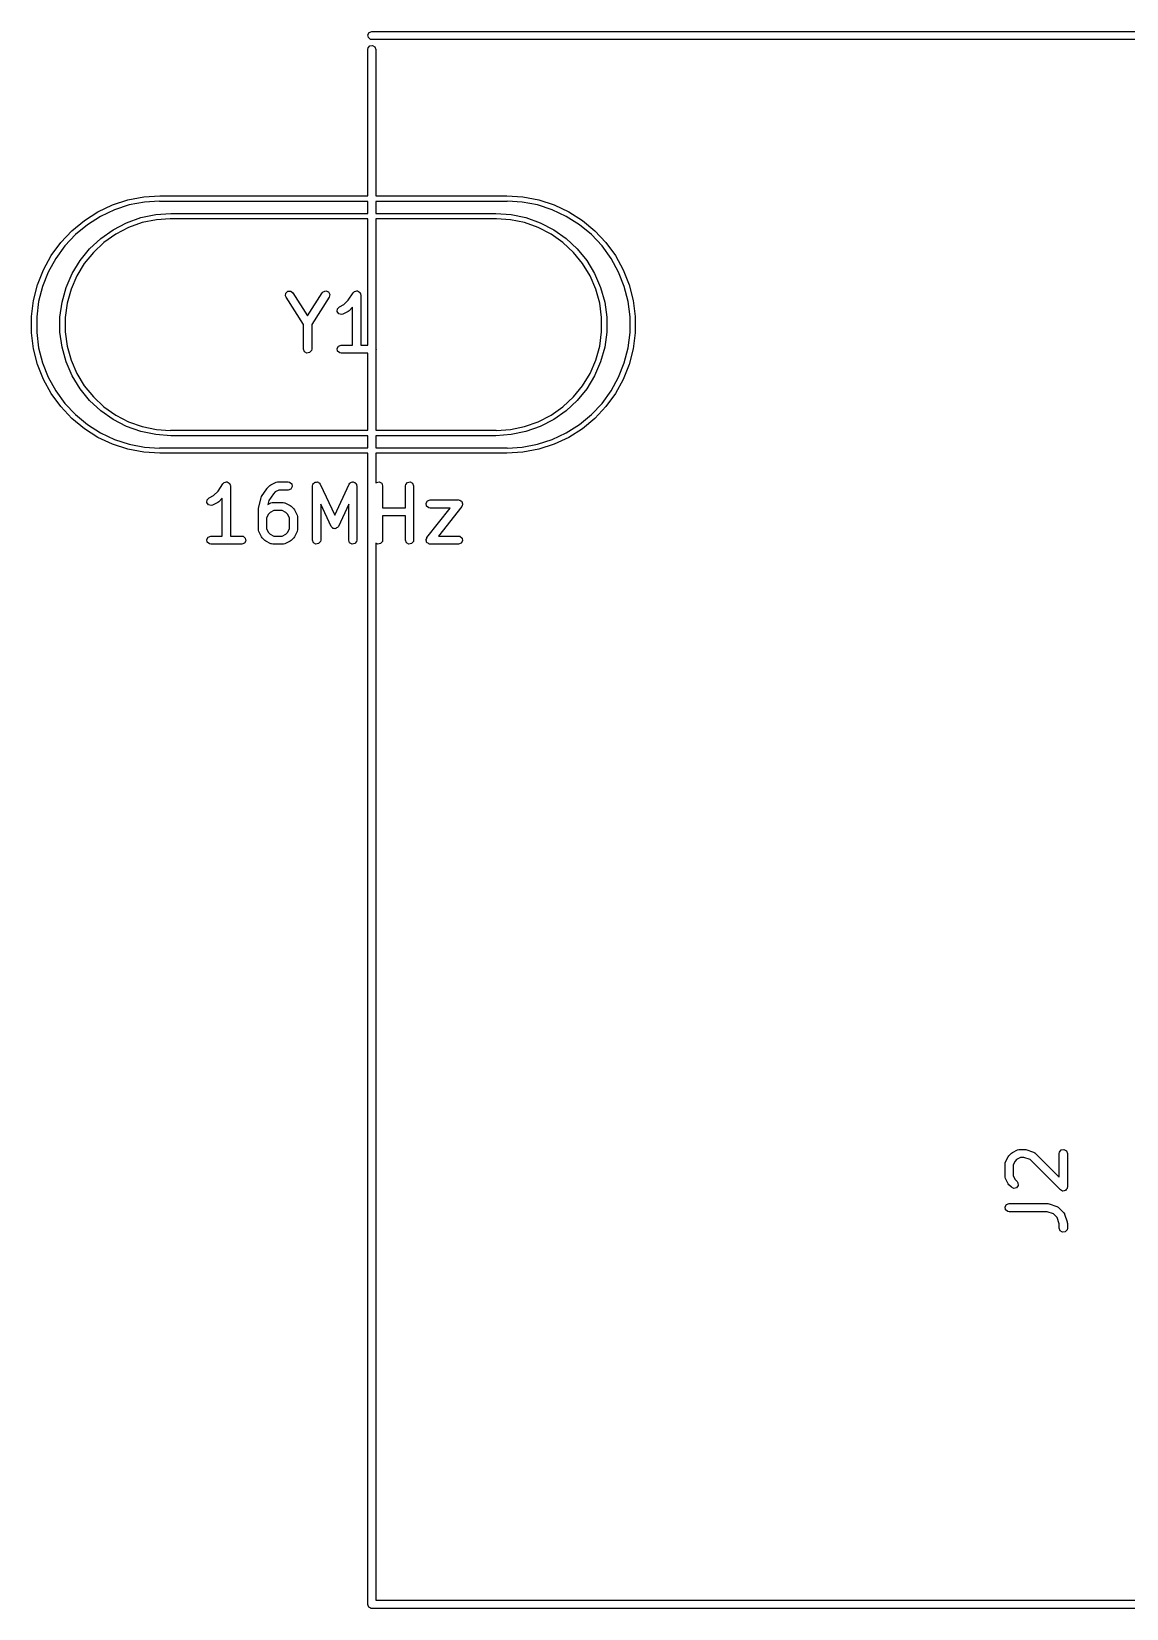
# Model space of a CAD drawing. Extents: x 0.05 to 3.5, y -0.95 to 1.79.
# Drawn here: x 1.857 to 2.652, y 0.427 to 1.573 of the extents above; entities that cross this region are included whole.
import ezdxf

# ---------------------------------------------------------------- set-up
doc = ezdxf.new("R2010")
doc.units = 0
doc.header["$MEASUREMENT"] = 0
doc.layers.add('BLACK', color=7, linetype='CONTINUOUS')

msp = doc.modelspace()

# ---------------------------------------------------------------- linework, layer by layer
at = {"layer": 'BLACK', "linetype": 'CONTINUOUS'}
for p, q in [((2.10109, 1.57051), (2.1021, 1.57226)), ((2.10144, 1.56852), (2.10109, 1.57051)), ((2.1021, 1.57226), (2.104, 1.57295)), ((2.104, 1.57295), (3.269, 1.57295)), ((2.10105, 1.56), (2.10123, 1.56101)), ((2.10105, 1.4535), (2.10105, 1.56)), ((2.10123, 1.56101), (2.10252, 1.56256)), ((2.10299, 1.56723), (2.10144, 1.56852)), ((2.10252, 1.56256), (2.10451, 1.56291)), ((2.104, 1.56705), (2.10299, 1.56723)), ((3.26833, 1.56705), (2.104, 1.56705)), ((2.10451, 1.56291), (2.10626, 1.5619)), ((2.10626, 1.5619), (2.10695, 1.56)), ((2.10695, 1.56), (2.10695, 1.4535)), ((1.90503, 1.44194), (1.91566, 1.44694)), ((1.91566, 1.44694), (1.92683, 1.45057)), ((1.92776, 1.44692), (1.91704, 1.44344)), ((1.92683, 1.45057), (1.93836, 1.45277)), ((1.93883, 1.44904), (1.92776, 1.44692)), ((1.93836, 1.45277), (1.95008, 1.4535)), ((1.94971, 1.44972), (1.93883, 1.44904)), ((1.95008, 1.44957), (1.94971, 1.44972)), ((1.95008, 1.4535), (2.10105, 1.4535)), ((2.10105, 1.44957), (1.95008, 1.44957)), ((2.10105, 1.44071), (2.10105, 1.44957)), ((2.10695, 1.4535), (2.20205, 1.4535)), ((2.20205, 1.44957), (2.10695, 1.44957)), ((2.10695, 1.44957), (2.10695, 1.44071)), ((2.20205, 1.4535), (2.21377, 1.45277)), ((2.20242, 1.44972), (2.20205, 1.44957)), ((2.2133, 1.44904), (2.20242, 1.44972)), ((2.22437, 1.44692), (2.2133, 1.44904)), ((2.21377, 1.45277), (2.2253, 1.45057)), ((2.23508, 1.44344), (2.22437, 1.44692)), ((2.2253, 1.45057), (2.23647, 1.44694)), ((2.23647, 1.44694), (2.24709, 1.44194)), ((1.88607, 1.42816), (1.89512, 1.43565)), ((1.89733, 1.4326), (1.88864, 1.42542)), ((1.89512, 1.43565), (1.90503, 1.44194)), ((1.90684, 1.43864), (1.89733, 1.4326)), ((1.91704, 1.44344), (1.90684, 1.43864)), ((1.91602, 1.42896), (1.9258, 1.43403)), ((1.9258, 1.43403), (1.93618, 1.43772)), ((1.93719, 1.4341), (1.9273, 1.43058)), ((1.93618, 1.43772), (1.94696, 1.43996)), ((1.94747, 1.43623), (1.93719, 1.4341)), ((1.94696, 1.43996), (1.95795, 1.44071)), ((1.95758, 1.43693), (1.94747, 1.43623)), ((1.95795, 1.43677), (1.95758, 1.43693)), ((1.95795, 1.44071), (2.10105, 1.44071)), ((2.10105, 1.43677), (1.95795, 1.43677)), ((2.10105, 1.34514), (2.10105, 1.43677)), ((2.10695, 1.44071), (2.19417, 1.44071)), ((2.19417, 1.43677), (2.10695, 1.43677)), ((2.10695, 1.43677), (2.10695, 1.34247)), ((2.19417, 1.44071), (2.20516, 1.43996)), ((2.19454, 1.43693), (2.19417, 1.43677)), ((2.20465, 1.43623), (2.19454, 1.43693)), ((2.21493, 1.4341), (2.20465, 1.43623)), ((2.20516, 1.43996), (2.21595, 1.43772)), ((2.22483, 1.43058), (2.21493, 1.4341)), ((2.21595, 1.43772), (2.22633, 1.43403)), ((2.22633, 1.43403), (2.23611, 1.42896)), ((2.24528, 1.43864), (2.23508, 1.44344)), ((2.2548, 1.4326), (2.24528, 1.43864)), ((2.24709, 1.44194), (2.25701, 1.43565)), ((2.26348, 1.42542), (2.2548, 1.4326)), ((2.25701, 1.43565), (2.26606, 1.42816)), ((1.87803, 1.4196), (1.88607, 1.42816)), ((1.88864, 1.42542), (1.88093, 1.41721)), ((1.89897, 1.41509), (1.90702, 1.42261)), ((1.90702, 1.42261), (1.91602, 1.42896)), ((1.91797, 1.42575), (1.90939, 1.41969)), ((1.9273, 1.43058), (1.91797, 1.42575)), ((2.23416, 1.42575), (2.22483, 1.43058)), ((2.24274, 1.41969), (2.23416, 1.42575)), ((2.23611, 1.42896), (2.24511, 1.42261)), ((2.24511, 1.42261), (2.25316, 1.41509)), ((2.2712, 1.41721), (2.26348, 1.42542)), ((2.26606, 1.42816), (2.27409, 1.4196)), ((1.86547, 1.39981), (1.87113, 1.4101)), ((1.87113, 1.4101), (1.87803, 1.4196)), ((1.88093, 1.41721), (1.87431, 1.40809)), ((1.89202, 1.40654), (1.89897, 1.41509)), ((1.90171, 1.41252), (1.89509, 1.40438)), ((1.90939, 1.41969), (1.90171, 1.41252)), ((2.25041, 1.41252), (2.24274, 1.41969)), ((2.25704, 1.40438), (2.25041, 1.41252)), ((2.25316, 1.41509), (2.26011, 1.40654)), ((2.27782, 1.40809), (2.2712, 1.41721)), ((2.27409, 1.4196), (2.281, 1.4101)), ((2.281, 1.4101), (2.28665, 1.39981)), ((1.86115, 1.38889), (1.86547, 1.39981)), ((1.86888, 1.39821), (1.86473, 1.38773)), ((1.87431, 1.40809), (1.86888, 1.39821)), ((1.88629, 1.39713), (1.89202, 1.40654)), ((1.89509, 1.40438), (1.88963, 1.3954)), ((2.2625, 1.3954), (2.25704, 1.40438)), ((2.26011, 1.40654), (2.26583, 1.39713)), ((2.28325, 1.39821), (2.27782, 1.40809)), ((2.2874, 1.38773), (2.28325, 1.39821)), ((2.28665, 1.39981), (2.29097, 1.38889)), ((1.85823, 1.37752), (1.86115, 1.38889)), ((1.86473, 1.38773), (1.86192, 1.37682)), ((1.87893, 1.37642), (1.8819, 1.38703)), ((1.8819, 1.38703), (1.88629, 1.39713)), ((1.88963, 1.3954), (1.88544, 1.38577)), ((2.26668, 1.38577), (2.2625, 1.3954)), ((2.26583, 1.39713), (2.27022, 1.38703)), ((2.27022, 1.38703), (2.27319, 1.37642)), ((2.2902, 1.37682), (2.2874, 1.38773)), ((2.29097, 1.38889), (2.29389, 1.37752)), ((1.85676, 1.36587), (1.85823, 1.37752)), ((1.86192, 1.37682), (1.86051, 1.36564)), ((1.87743, 1.36551), (1.87893, 1.37642)), ((1.88261, 1.37566), (1.88118, 1.36525)), ((1.88544, 1.38577), (1.88261, 1.37566)), ((2.04131, 1.38092), (2.04157, 1.38292)), ((2.0417, 1.37997), (2.04131, 1.38092)), ((2.04157, 1.38292), (2.04306, 1.38429)), ((2.05436, 1.36008), (2.0417, 1.37997)), ((2.04306, 1.38429), (2.04508, 1.38438)), ((2.04508, 1.38438), (2.04668, 1.38315)), ((2.04668, 1.38315), (2.05732, 1.36644)), ((2.05732, 1.36644), (2.06795, 1.38315)), ((2.07293, 1.37997), (2.06027, 1.36008)), ((2.06795, 1.38315), (2.06864, 1.3839)), ((2.06864, 1.3839), (2.07057, 1.38451)), ((2.07057, 1.38451), (2.07243, 1.38374)), ((2.07243, 1.38374), (2.07337, 1.38195)), ((2.07337, 1.38195), (2.07293, 1.37997)), ((2.08369, 1.37461), (2.08689, 1.37782)), ((2.08689, 1.37782), (2.09048, 1.3832)), ((2.09048, 1.3832), (2.09119, 1.38394)), ((2.09119, 1.38394), (2.09135, 1.38399)), ((2.09135, 1.38399), (2.09146, 1.38412)), ((2.09146, 1.38412), (2.0923, 1.38427)), ((2.0923, 1.38427), (2.09313, 1.38451)), ((2.09313, 1.38451), (2.09328, 1.38444)), ((2.09328, 1.38444), (2.09345, 1.38447)), ((2.09345, 1.38447), (2.09419, 1.38404)), ((2.09419, 1.38404), (2.09498, 1.38369)), ((2.09498, 1.38369), (2.09505, 1.38354)), ((2.09505, 1.38354), (2.0952, 1.38346)), ((2.0952, 1.38346), (2.09549, 1.38265)), ((2.09549, 1.38265), (2.09587, 1.38188)), ((2.09587, 1.38188), (2.09583, 1.38172)), ((2.09583, 1.38172), (2.09589, 1.38156)), ((2.09589, 1.38156), (2.09589, 1.34514)), ((2.26951, 1.37566), (2.26668, 1.38577)), ((2.27094, 1.36525), (2.26951, 1.37566)), ((2.27319, 1.37642), (2.27469, 1.36551)), ((2.29161, 1.36564), (2.2902, 1.37682)), ((2.29389, 1.37752), (2.29537, 1.36587)), ((1.85676, 1.35413), (1.85676, 1.36587)), ((1.86051, 1.36564), (1.86051, 1.35436)), ((1.87743, 1.35449), (1.87743, 1.36551)), ((1.88118, 1.36525), (1.88118, 1.35475)), ((2.07886, 1.36947), (2.07898, 1.37149)), ((2.08006, 1.36785), (2.07886, 1.36947)), ((2.07898, 1.37149), (2.08037, 1.37295)), ((2.08202, 1.36738), (2.08006, 1.36785)), ((2.08037, 1.37295), (2.08369, 1.37461)), ((2.08301, 1.36767), (2.08202, 1.36738)), ((2.08676, 1.36954), (2.08301, 1.36767)), ((2.0868, 1.36959), (2.08676, 1.36954)), ((2.08752, 1.3701), (2.0868, 1.36959)), ((2.08998, 1.37256), (2.08752, 1.3701)), ((2.08998, 1.34514), (2.08998, 1.37256)), ((2.27094, 1.35475), (2.27094, 1.36525)), ((2.27469, 1.36551), (2.27469, 1.35449)), ((2.29161, 1.35436), (2.29161, 1.36564)), ((2.29537, 1.36587), (2.29537, 1.35413)), ((1.85823, 1.34248), (1.85676, 1.35413)), ((1.86051, 1.35436), (1.86192, 1.34318)), ((1.87893, 1.34358), (1.87743, 1.35449)), ((1.88118, 1.35475), (1.88261, 1.34434)), ((2.05436, 1.34219), (2.05436, 1.36008)), ((2.06027, 1.36008), (2.06027, 1.34219)), ((2.26951, 1.34434), (2.27094, 1.35475)), ((2.27469, 1.35449), (2.27319, 1.34358)), ((2.2902, 1.34318), (2.29161, 1.35436)), ((2.29537, 1.35413), (2.29389, 1.34248)), ((1.86115, 1.33111), (1.85823, 1.34248)), ((1.86192, 1.34318), (1.86473, 1.33227)), ((1.8819, 1.33297), (1.87893, 1.34358)), ((1.88261, 1.34434), (1.88544, 1.33423)), ((2.05505, 1.34029), (2.05436, 1.34219)), ((2.06009, 1.34118), (2.05879, 1.33963)), ((2.06027, 1.34219), (2.06009, 1.34118)), ((2.07878, 1.3427), (2.07979, 1.34445)), ((2.07913, 1.34071), (2.07878, 1.3427)), ((2.08068, 1.33942), (2.07913, 1.34071)), ((2.07979, 1.34445), (2.08169, 1.34514)), ((2.08169, 1.34514), (2.08998, 1.34514)), ((2.09589, 1.34514), (2.10105, 1.34514)), ((2.10695, 1.34247), (2.10709, 1.34168)), ((2.10709, 1.34168), (2.10695, 1.34144)), ((2.10695, 1.34144), (2.10695, 1.28323)), ((2.26668, 1.33423), (2.26951, 1.34434)), ((2.27319, 1.34358), (2.27022, 1.33297)), ((2.2874, 1.33227), (2.2902, 1.34318)), ((2.29389, 1.34248), (2.29097, 1.33111)), ((1.86547, 1.32019), (1.86115, 1.33111)), ((1.86473, 1.33227), (1.86888, 1.32179)), ((1.88629, 1.32287), (1.8819, 1.33297)), ((1.88544, 1.33423), (1.88963, 1.3246)), ((2.0568, 1.33928), (2.05505, 1.34029)), ((2.05879, 1.33963), (2.0568, 1.33928)), ((2.08169, 1.33924), (2.08068, 1.33942)), ((2.10105, 1.33924), (2.08169, 1.33924)), ((2.10105, 1.28323), (2.10105, 1.33924)), ((2.2625, 1.3246), (2.26668, 1.33423)), ((2.27022, 1.33297), (2.26583, 1.32287)), ((2.28325, 1.32179), (2.2874, 1.33227)), ((2.29097, 1.33111), (2.28665, 1.32019)), ((1.87113, 1.3099), (1.86547, 1.32019)), ((1.86888, 1.32179), (1.87431, 1.31191)), ((1.89202, 1.31346), (1.88629, 1.32287)), ((1.88963, 1.3246), (1.89509, 1.31562)), ((2.25704, 1.31562), (2.2625, 1.3246)), ((2.26583, 1.32287), (2.26011, 1.31346)), ((2.27782, 1.31191), (2.28325, 1.32179)), ((2.28665, 1.32019), (2.281, 1.3099)), ((1.87803, 1.3004), (1.87113, 1.3099)), ((1.87431, 1.31191), (1.88093, 1.30279)), ((1.89897, 1.30491), (1.89202, 1.31346)), ((1.89509, 1.31562), (1.90171, 1.30748)), ((1.90171, 1.30748), (1.90939, 1.30031)), ((2.24274, 1.30031), (2.25041, 1.30748)), ((2.25041, 1.30748), (2.25704, 1.31562)), ((2.26011, 1.31346), (2.25316, 1.30491)), ((2.2712, 1.30279), (2.27782, 1.31191)), ((2.281, 1.3099), (2.27409, 1.3004)), ((1.88607, 1.29184), (1.87803, 1.3004)), ((1.88093, 1.30279), (1.88864, 1.29458)), ((1.90702, 1.29739), (1.89897, 1.30491)), ((1.91602, 1.29104), (1.90702, 1.29739)), ((1.90939, 1.30031), (1.91797, 1.29425)), ((2.23416, 1.29425), (2.24274, 1.30031)), ((2.24511, 1.29739), (2.23611, 1.29104)), ((2.25316, 1.30491), (2.24511, 1.29739)), ((2.26348, 1.29458), (2.2712, 1.30279)), ((2.27409, 1.3004), (2.26606, 1.29184)), ((1.89512, 1.28435), (1.88607, 1.29184)), ((1.88864, 1.29458), (1.89733, 1.2874)), ((1.90503, 1.27806), (1.89512, 1.28435)), ((1.89733, 1.2874), (1.90684, 1.28136)), ((1.9258, 1.28597), (1.91602, 1.29104)), ((1.91797, 1.29425), (1.9273, 1.28942)), ((1.93618, 1.28228), (1.9258, 1.28597)), ((1.9273, 1.28942), (1.93719, 1.2859)), ((1.93719, 1.2859), (1.94747, 1.28377)), ((1.94747, 1.28377), (1.95758, 1.28307)), ((2.19454, 1.28307), (2.20465, 1.28377)), ((2.20465, 1.28377), (2.21493, 1.2859)), ((2.21493, 1.2859), (2.22483, 1.28942)), ((2.22633, 1.28597), (2.21595, 1.28228)), ((2.22483, 1.28942), (2.23416, 1.29425)), ((2.23611, 1.29104), (2.22633, 1.28597)), ((2.24528, 1.28136), (2.2548, 1.2874)), ((2.25701, 1.28435), (2.24709, 1.27806)), ((2.2548, 1.2874), (2.26348, 1.29458)), ((2.26606, 1.29184), (2.25701, 1.28435)), ((1.91566, 1.27306), (1.90503, 1.27806)), ((1.90684, 1.28136), (1.91704, 1.27656)), ((1.92683, 1.26943), (1.91566, 1.27306)), ((1.91704, 1.27656), (1.92776, 1.27308)), ((1.92776, 1.27308), (1.93883, 1.27096)), ((1.94696, 1.28004), (1.93618, 1.28228)), ((1.95795, 1.27929), (1.94696, 1.28004)), ((1.95758, 1.28307), (1.95795, 1.28323)), ((1.95795, 1.28323), (2.10105, 1.28323)), ((2.10105, 1.27929), (1.95795, 1.27929)), ((2.10105, 1.27043), (2.10105, 1.27929)), ((2.10695, 1.28323), (2.19417, 1.28323)), ((2.19417, 1.27929), (2.10695, 1.27929)), ((2.10695, 1.27929), (2.10695, 1.27043)), ((2.19417, 1.28323), (2.19454, 1.28307)), ((2.20516, 1.28004), (2.19417, 1.27929)), ((2.21595, 1.28228), (2.20516, 1.28004)), ((2.2133, 1.27096), (2.22437, 1.27308)), ((2.22437, 1.27308), (2.23508, 1.27656)), ((2.23647, 1.27306), (2.2253, 1.26943)), ((2.23508, 1.27656), (2.24528, 1.28136)), ((2.24709, 1.27806), (2.23647, 1.27306)), ((1.93836, 1.26723), (1.92683, 1.26943)), ((1.95008, 1.2665), (1.93836, 1.26723)), ((1.93883, 1.27096), (1.94971, 1.27028)), ((1.94971, 1.27028), (1.95008, 1.27043)), ((1.95008, 1.27043), (2.10105, 1.27043)), ((2.10105, 1.2665), (1.95008, 1.2665)), ((2.10105, 0.430118), (2.10105, 1.2665)), ((2.10695, 1.27043), (2.20205, 1.27043)), ((2.20205, 1.2665), (2.10695, 1.2665)), ((2.10695, 1.2665), (2.10695, 1.24481)), ((2.20205, 1.27043), (2.20242, 1.27028)), ((2.21377, 1.26723), (2.20205, 1.2665)), ((2.20242, 1.27028), (2.2133, 1.27096)), ((2.2253, 1.26943), (2.21377, 1.26723)), ((1.98901, 1.23583), (1.99222, 1.23904)), ((1.99222, 1.23904), (1.9958, 1.24442)), ((1.9958, 1.24442), (1.99651, 1.24516)), ((1.99651, 1.24516), (1.99667, 1.24521)), ((1.99667, 1.24521), (1.99678, 1.24534)), ((1.99678, 1.24534), (1.99763, 1.24549)), ((1.99763, 1.24549), (1.99845, 1.24573)), ((1.99845, 1.24573), (1.99861, 1.24566)), ((1.99861, 1.24566), (1.99877, 1.24569)), ((1.99877, 1.24569), (1.99951, 1.24526)), ((1.99951, 1.24526), (2.0003, 1.24492)), ((2.0003, 1.24492), (2.00038, 1.24476)), ((2.00038, 1.24476), (2.00052, 1.24468)), ((2.00052, 1.24468), (2.00082, 1.24387)), ((2.00082, 1.24387), (2.0012, 1.2431)), ((2.0012, 1.2431), (2.00115, 1.24294)), ((2.00115, 1.24294), (2.00121, 1.24278)), ((2.00121, 1.24278), (2.00121, 1.20636)), ((2.02392, 1.23504), (2.02767, 1.24067)), ((2.02767, 1.24067), (2.02799, 1.24099)), ((2.02799, 1.24099), (2.02804, 1.24112)), ((2.02804, 1.24112), (2.02992, 1.24299)), ((2.02992, 1.24299), (2.03064, 1.2435)), ((2.03064, 1.2435), (2.03069, 1.24355)), ((2.03069, 1.24355), (2.03443, 1.24542)), ((2.03376, 1.23848), (2.03243, 1.23715)), ((2.03645, 1.23983), (2.03376, 1.23848)), ((2.03443, 1.24542), (2.03542, 1.24571)), ((2.03542, 1.24571), (2.03559, 1.24567)), ((2.03559, 1.24567), (2.03576, 1.24573)), ((2.03576, 1.24573), (2.04325, 1.24573)), ((2.04325, 1.23983), (2.03645, 1.23983)), ((2.04325, 1.24573), (2.04426, 1.24555)), ((2.04515, 1.24052), (2.04325, 1.23983)), ((2.04426, 1.24555), (2.04581, 1.24426)), ((2.04616, 1.24227), (2.04515, 1.24052)), ((2.04581, 1.24426), (2.04616, 1.24227)), ((2.06092, 1.24278), (2.0611, 1.24379)), ((2.06092, 1.20341), (2.06092, 1.24278)), ((2.0611, 1.24379), (2.06136, 1.24409)), ((2.06136, 1.24409), (2.06146, 1.24447)), ((2.06146, 1.24447), (2.06199, 1.24484)), ((2.06199, 1.24484), (2.0624, 1.24534)), ((2.0624, 1.24534), (2.06279, 1.24541)), ((2.06279, 1.24541), (2.06311, 1.24563)), ((2.06311, 1.24563), (2.06375, 1.24558)), ((2.06375, 1.24558), (2.06439, 1.24569)), ((2.06439, 1.24569), (2.06473, 1.24549)), ((2.06473, 1.24549), (2.06512, 1.24546)), ((2.06512, 1.24546), (2.06558, 1.245)), ((2.06558, 1.245), (2.06614, 1.24468)), ((2.06614, 1.24468), (2.06627, 1.24431)), ((2.06627, 1.24431), (2.06655, 1.24403)), ((2.06655, 1.24403), (2.077, 1.22164)), ((2.077, 1.22164), (2.08745, 1.24403)), ((2.08745, 1.24403), (2.08804, 1.24487)), ((2.08804, 1.24487), (2.08839, 1.24504)), ((2.08839, 1.24504), (2.08865, 1.24534)), ((2.08865, 1.24534), (2.08928, 1.24545)), ((2.08928, 1.24545), (2.08987, 1.24572)), ((2.08987, 1.24572), (2.09025, 1.24562)), ((2.09025, 1.24562), (2.09064, 1.24569)), ((2.09064, 1.24569), (2.0912, 1.24537)), ((2.0912, 1.24537), (2.09182, 1.2452)), ((2.09182, 1.2452), (2.09204, 1.24488)), ((2.09204, 1.24488), (2.09239, 1.24468)), ((2.09239, 1.24468), (2.09261, 1.24407)), ((2.09261, 1.24407), (2.09298, 1.24354)), ((2.09298, 1.24354), (2.09294, 1.24315)), ((2.09294, 1.24315), (2.09308, 1.24278)), ((2.09308, 1.24278), (2.09308, 1.20341)), ((2.10695, 1.24481), (2.10739, 1.24534)), ((2.10739, 1.24534), (2.10938, 1.24569)), ((2.10938, 1.24569), (2.11113, 1.24468)), ((2.11113, 1.24468), (2.11182, 1.24278)), ((2.11182, 1.24278), (2.11182, 1.22699)), ((2.12842, 1.24278), (2.12859, 1.24379)), ((2.12842, 1.22699), (2.12842, 1.24278)), ((2.12859, 1.24379), (2.12989, 1.24534)), ((2.12989, 1.24534), (2.13188, 1.24569)), ((2.13188, 1.24569), (2.13363, 1.24468)), ((2.13363, 1.24468), (2.13432, 1.24278)), ((2.13432, 1.24278), (2.13432, 1.20341)), ((1.98418, 1.23069), (1.9843, 1.23271)), ((1.98538, 1.22907), (1.98418, 1.23069)), ((1.9843, 1.23271), (1.98569, 1.23417)), ((1.98735, 1.2286), (1.98538, 1.22907)), ((1.98569, 1.23417), (1.98901, 1.23583)), ((1.98833, 1.22889), (1.98735, 1.2286)), ((1.99208, 1.23077), (1.98833, 1.22889)), ((1.99213, 1.23081), (1.99208, 1.23077)), ((1.99285, 1.23132), (1.99213, 1.23081)), ((1.99531, 1.23378), (1.99285, 1.23132)), ((1.99531, 1.20636), (1.99531, 1.23378)), ((2.02155, 1.22591), (2.02166, 1.22649)), ((2.02164, 1.22662), (2.02352, 1.23412)), ((2.02166, 1.22649), (2.02164, 1.22662)), ((2.02352, 1.23412), (2.02392, 1.23503)), ((2.02392, 1.23503), (2.02392, 1.23504)), ((2.02912, 1.23219), (2.02839, 1.22928)), ((2.02839, 1.22928), (2.03069, 1.23042)), ((2.03243, 1.23715), (2.02912, 1.23219)), ((2.03069, 1.23042), (2.03167, 1.23072)), ((2.03167, 1.23072), (2.03184, 1.23067)), ((2.03184, 1.23067), (2.03201, 1.23073)), ((2.03201, 1.23073), (2.03951, 1.23073)), ((2.03951, 1.23073), (2.04051, 1.23056)), ((2.04051, 1.23056), (2.04065, 1.23044)), ((2.04065, 1.23044), (2.04083, 1.23042)), ((2.04083, 1.23042), (2.04458, 1.22855)), ((2.04458, 1.22855), (2.04528, 1.22802)), ((2.04528, 1.22802), (2.04534, 1.228)), ((2.04534, 1.228), (2.04722, 1.22612)), ((2.04722, 1.22612), (2.04772, 1.2254)), ((2.07432, 1.21341), (2.06683, 1.22947)), ((2.06683, 1.22947), (2.06683, 1.20341)), ((2.08717, 1.22947), (2.07968, 1.21341)), ((2.08717, 1.20341), (2.08717, 1.22947)), ((2.11182, 1.22699), (2.12842, 1.22699)), ((2.14346, 1.23017), (2.14447, 1.23192)), ((2.14381, 1.22818), (2.14346, 1.23017)), ((2.14536, 1.22688), (2.14381, 1.22818)), ((2.14404, 1.20523), (2.16091, 1.2267)), ((2.14447, 1.23192), (2.14637, 1.23261)), ((2.14637, 1.2267), (2.14536, 1.22688)), ((2.14637, 1.23261), (2.16699, 1.23261)), ((2.16091, 1.2267), (2.14637, 1.2267)), ((2.16931, 1.22783), (2.15244, 1.20636)), ((2.16699, 1.23261), (2.16729, 1.23256)), ((2.16729, 1.23256), (2.16741, 1.23258)), ((2.16741, 1.23258), (2.16753, 1.23251)), ((2.16753, 1.23251), (2.168, 1.23243)), ((2.168, 1.23243), (2.16855, 1.23197)), ((2.16855, 1.23197), (2.16919, 1.23163)), ((2.16919, 1.23163), (2.16931, 1.23134)), ((2.16931, 1.23134), (2.16955, 1.23113)), ((2.16954, 1.22852), (2.16931, 1.22783)), ((2.1699, 1.22914), (2.16954, 1.22852)), ((2.16955, 1.23113), (2.16967, 1.23042)), ((2.16967, 1.23042), (2.16994, 1.22975)), ((2.16994, 1.22975), (2.16984, 1.22945)), ((2.16984, 1.22945), (2.1699, 1.22914)), ((2.02155, 1.21091), (2.02155, 1.22591)), ((2.02881, 1.22228), (2.02746, 1.21959)), ((2.02746, 1.21959), (2.02746, 1.21161)), ((2.03001, 1.22348), (2.02881, 1.22228)), ((2.0327, 1.22483), (2.03001, 1.22348)), ((2.03881, 1.22483), (2.0327, 1.22483)), ((2.04151, 1.22348), (2.03881, 1.22483)), ((2.0427, 1.22228), (2.04151, 1.22348)), ((2.04405, 1.21959), (2.0427, 1.22228)), ((2.04405, 1.21161), (2.04405, 1.21959)), ((2.04772, 1.2254), (2.04777, 1.22535)), ((2.04777, 1.22535), (2.04965, 1.2216)), ((2.04965, 1.2216), (2.04994, 1.22062)), ((2.04994, 1.22062), (2.0499, 1.22045)), ((2.0499, 1.22045), (2.04996, 1.22028)), ((2.04996, 1.22028), (2.04996, 1.21091)), ((2.12842, 1.22108), (2.11182, 1.22108)), ((2.11182, 1.22108), (2.11182, 1.20341)), ((2.12842, 1.20341), (2.12842, 1.22108)), ((1.9841, 1.20392), (1.98511, 1.20567)), ((1.98445, 1.20193), (1.9841, 1.20392)), ((1.98511, 1.20567), (1.98701, 1.20636)), ((1.98701, 1.20636), (1.99531, 1.20636)), ((2.00121, 1.20636), (2.00951, 1.20636)), ((2.00951, 1.20636), (2.01052, 1.20618)), ((2.01052, 1.20618), (2.01207, 1.20489)), ((2.01207, 1.20489), (2.01242, 1.2029)), ((2.02161, 1.21074), (2.02155, 1.21091)), ((2.02157, 1.21057), (2.02161, 1.21074)), ((2.02187, 1.20959), (2.02157, 1.21057)), ((2.02374, 1.20584), (2.02187, 1.20959)), ((2.02379, 1.20579), (2.02374, 1.20584)), ((2.02429, 1.20507), (2.02379, 1.20579)), ((2.02617, 1.2032), (2.02429, 1.20507)), ((2.02623, 1.20317), (2.02617, 1.2032)), ((2.02694, 1.20264), (2.02623, 1.20317)), ((2.02746, 1.21161), (2.02881, 1.20891)), ((2.02881, 1.20891), (2.03001, 1.20771)), ((2.03001, 1.20771), (2.0327, 1.20636)), ((2.0327, 1.20636), (2.03881, 1.20636)), ((2.03881, 1.20636), (2.04151, 1.20771)), ((2.04151, 1.20771), (2.0427, 1.20891)), ((2.0427, 1.20891), (2.04405, 1.21161)), ((2.04534, 1.2032), (2.04462, 1.20269)), ((2.04722, 1.20507), (2.04534, 1.2032)), ((2.04724, 1.20513), (2.04722, 1.20507)), ((2.04777, 1.20584), (2.04724, 1.20513)), ((2.04965, 1.20959), (2.04777, 1.20584)), ((2.04967, 1.20976), (2.04965, 1.20959)), ((2.04978, 1.2099), (2.04967, 1.20976)), ((2.04996, 1.21091), (2.04978, 1.2099)), ((2.06162, 1.20151), (2.06092, 1.20341)), ((2.06683, 1.20341), (2.06665, 1.2024)), ((2.07487, 1.21287), (2.07432, 1.21341)), ((2.07531, 1.21224), (2.07487, 1.21287)), ((2.07556, 1.21217), (2.07531, 1.21224)), ((2.07575, 1.21198), (2.07556, 1.21217)), ((2.07652, 1.21192), (2.07575, 1.21198)), ((2.07726, 1.21172), (2.07652, 1.21192)), ((2.0775, 1.21183), (2.07726, 1.21172)), ((2.07777, 1.21181), (2.0775, 1.21183)), ((2.07839, 1.21225), (2.07777, 1.21181)), ((2.07909, 1.21257), (2.07839, 1.21225)), ((2.07931, 1.21289), (2.07909, 1.21257)), ((2.07942, 1.21297), (2.07931, 1.21289)), ((2.07945, 1.21309), (2.07942, 1.21297)), ((2.07968, 1.21341), (2.07945, 1.21309)), ((2.08786, 1.20151), (2.08717, 1.20341)), ((2.09308, 1.20341), (2.0929, 1.2024)), ((2.11182, 1.20341), (2.11165, 1.2024)), ((2.12911, 1.20151), (2.12842, 1.20341)), ((2.13432, 1.20341), (2.13414, 1.2024)), ((2.14342, 1.20332), (2.14351, 1.20361)), ((2.14368, 1.20264), (2.14342, 1.20332)), ((2.14346, 1.20392), (2.14382, 1.20455)), ((2.14351, 1.20361), (2.14346, 1.20392)), ((2.14382, 1.20455), (2.14404, 1.20523)), ((2.15244, 1.20636), (2.16699, 1.20636)), ((2.16699, 1.20636), (2.168, 1.20618)), ((2.168, 1.20618), (2.16955, 1.20489)), ((2.16955, 1.20489), (2.1699, 1.2029)), ((1.986, 1.20064), (1.98445, 1.20193)), ((1.98701, 1.20046), (1.986, 1.20064)), ((2.00951, 1.20046), (1.98701, 1.20046)), ((2.01141, 1.20115), (2.00951, 1.20046)), ((2.01242, 1.2029), (2.01141, 1.20115)), ((2.03069, 1.20077), (2.02694, 1.20264)), ((2.03086, 1.20075), (2.03069, 1.20077)), ((2.031, 1.20064), (2.03086, 1.20075)), ((2.03201, 1.20046), (2.031, 1.20064)), ((2.03951, 1.20046), (2.03201, 1.20046)), ((2.03967, 1.20052), (2.03951, 1.20046)), ((2.03984, 1.20048), (2.03967, 1.20052)), ((2.04083, 1.20077), (2.03984, 1.20048)), ((2.04458, 1.20264), (2.04083, 1.20077)), ((2.04462, 1.20269), (2.04458, 1.20264)), ((2.06336, 1.2005), (2.06162, 1.20151)), ((2.06535, 1.20085), (2.06336, 1.2005)), ((2.06665, 1.2024), (2.06535, 1.20085)), ((2.08961, 1.2005), (2.08786, 1.20151)), ((2.0916, 1.20085), (2.08961, 1.2005)), ((2.0929, 1.2024), (2.0916, 1.20085)), ((2.10836, 1.2005), (2.10695, 1.20131)), ((2.10695, 1.20131), (2.10695, 0.433071)), ((2.11035, 1.20085), (2.10836, 1.2005)), ((2.11165, 1.2024), (2.11035, 1.20085)), ((2.13086, 1.2005), (2.12911, 1.20151)), ((2.13284, 1.20085), (2.13086, 1.2005)), ((2.13414, 1.2024), (2.13284, 1.20085)), ((2.14381, 1.20193), (2.14368, 1.20264)), ((2.14405, 1.20173), (2.14381, 1.20193)), ((2.14417, 1.20144), (2.14405, 1.20173)), ((2.1448, 1.2011), (2.14417, 1.20144)), ((2.14536, 1.20064), (2.1448, 1.2011)), ((2.14583, 1.20055), (2.14536, 1.20064)), ((2.14595, 1.20049), (2.14583, 1.20055)), ((2.14606, 1.20051), (2.14595, 1.20049)), ((2.14637, 1.20046), (2.14606, 1.20051)), ((2.16699, 1.20046), (2.14637, 1.20046)), ((2.16889, 1.20115), (2.16699, 1.20046)), ((2.1699, 1.2029), (2.16889, 1.20115)), ((2.56673, 0.756085), (2.5686, 0.75796)), ((2.5686, 0.75796), (2.56932, 0.758466)), ((2.56932, 0.758466), (2.56937, 0.758513)), ((2.56937, 0.758513), (2.57312, 0.760388)), ((2.57312, 0.760388), (2.5741, 0.76068)), ((2.5741, 0.76068), (2.57427, 0.760639)), ((2.57427, 0.760639), (2.57444, 0.760699)), ((2.57444, 0.760699), (2.57819, 0.760699)), ((2.57819, 0.760699), (2.57906, 0.760546)), ((2.57906, 0.760546), (2.57912, 0.760548)), ((2.57912, 0.760548), (2.58475, 0.758673)), ((2.58475, 0.758673), (2.58565, 0.758185)), ((2.58565, 0.758185), (2.58574, 0.758034)), ((2.58574, 0.758034), (2.5859, 0.75796)), ((2.5859, 0.75796), (2.60336, 0.740503)), ((2.60336, 0.757747), (2.60354, 0.758757)), ((2.60336, 0.740503), (2.60336, 0.757747)), ((2.60354, 0.758757), (2.60483, 0.760304)), ((2.60483, 0.760304), (2.60682, 0.760655)), ((2.60682, 0.760655), (2.60857, 0.759645)), ((2.60857, 0.759645), (2.60926, 0.757747)), ((2.60926, 0.757747), (2.60926, 0.733375)), ((2.56399, 0.750248), (2.56417, 0.751258)), ((2.56399, 0.740874), (2.56399, 0.750248)), ((2.56417, 0.751258), (2.56428, 0.751393)), ((2.56428, 0.751393), (2.5643, 0.751568)), ((2.5643, 0.751568), (2.56617, 0.755318)), ((2.56617, 0.755318), (2.5667, 0.756027)), ((2.5667, 0.756027), (2.56673, 0.756085)), ((2.57124, 0.752248), (2.56989, 0.749551)), ((2.56989, 0.749551), (2.56989, 0.741571)), ((2.57244, 0.753445), (2.57124, 0.752248)), ((2.57514, 0.754794), (2.57244, 0.753445)), ((2.57771, 0.754794), (2.57514, 0.754794)), ((2.58222, 0.753291), (2.57771, 0.754794)), ((2.60422, 0.731287), (2.58222, 0.753291)), ((2.56405, 0.740708), (2.56399, 0.740874)), ((2.56401, 0.740536), (2.56405, 0.740708)), ((2.5643, 0.739553), (2.56401, 0.740536)), ((2.56617, 0.735804), (2.5643, 0.739553)), ((2.56622, 0.735759), (2.56617, 0.735804)), ((2.56673, 0.735036), (2.56622, 0.735759)), ((2.5686, 0.733162), (2.56673, 0.735036)), ((2.56989, 0.741571), (2.57124, 0.738873)), ((2.57124, 0.738873), (2.57278, 0.737337)), ((2.57354, 0.734485), (2.57238, 0.732831)), ((2.57278, 0.737337), (2.57337, 0.736497)), ((2.57337, 0.736497), (2.57354, 0.734485)), ((2.60926, 0.733375), (2.60915, 0.73274)), ((2.57043, 0.732308), (2.5686, 0.733162)), ((2.57238, 0.732831), (2.57043, 0.732308)), ((2.60503, 0.730911), (2.60422, 0.731287)), ((2.6058, 0.730467), (2.60503, 0.730911)), ((2.60593, 0.73049), (2.6058, 0.730467)), ((2.60605, 0.730433), (2.60593, 0.73049)), ((2.60691, 0.730663), (2.60605, 0.730433)), ((2.60779, 0.730818), (2.60691, 0.730663)), ((2.60787, 0.730921), (2.60779, 0.730818)), ((2.608, 0.730956), (2.60787, 0.730921)), ((2.60851, 0.731684), (2.608, 0.730956)), ((2.60908, 0.732365), (2.60851, 0.731684)), ((2.60912, 0.732545), (2.60908, 0.732365)), ((2.60916, 0.732611), (2.60912, 0.732545)), ((2.60915, 0.73274), (2.60916, 0.732611)), ((2.56403, 0.718889), (2.56504, 0.720639)), ((2.56438, 0.7169), (2.56403, 0.718889)), ((2.56593, 0.715602), (2.56438, 0.7169)), ((2.56504, 0.720639), (2.56694, 0.721329)), ((2.56694, 0.715424), (2.56593, 0.715602)), ((2.56694, 0.721329), (2.59506, 0.721329)), ((2.59458, 0.715424), (2.56694, 0.715424)), ((2.59909, 0.713921), (2.59458, 0.715424)), ((2.59506, 0.721329), (2.59593, 0.721176)), ((2.59593, 0.721176), (2.596, 0.721178)), ((2.596, 0.721178), (2.60162, 0.719303)), ((2.60185, 0.711157), (2.59909, 0.713921)), ((2.60162, 0.719303), (2.60252, 0.718815)), ((2.60336, 0.706649), (2.60185, 0.711157)), ((2.60252, 0.718815), (2.60261, 0.718664)), ((2.60261, 0.718664), (2.60277, 0.71859)), ((2.60277, 0.71859), (2.60652, 0.71484)), ((2.60652, 0.71484), (2.60711, 0.714)), ((2.60711, 0.714), (2.60713, 0.713824)), ((2.60713, 0.713824), (2.60724, 0.713686)), ((2.60724, 0.713686), (2.60911, 0.708062)), ((2.60336, 0.703379), (2.60336, 0.706649)), ((2.60405, 0.701481), (2.60336, 0.703379)), ((2.6058, 0.700471), (2.60405, 0.701481)), ((2.60779, 0.700821), (2.6058, 0.700471)), ((2.60908, 0.702369), (2.60779, 0.700821)), ((2.60926, 0.703379), (2.60908, 0.702369)), ((2.60911, 0.708062), (2.60924, 0.707189)), ((2.60924, 0.707189), (2.60926, 0.707128)), ((2.60926, 0.707128), (2.60926, 0.703379)), ((2.10131, 0.429397), (2.10105, 0.430118)), ((2.10144, 0.428642), (2.10131, 0.429397)), ((2.10165, 0.42847), (2.10144, 0.428642)), ((2.10174, 0.42822), (2.10165, 0.42847)), ((2.1024, 0.427837), (2.10174, 0.42822)), ((2.10299, 0.427343), (2.1024, 0.427837)), ((2.10337, 0.427276), (2.10299, 0.427343)), ((2.10349, 0.42721), (2.10337, 0.427276)), ((2.10362, 0.427233), (2.10349, 0.42721)), ((2.104, 0.427165), (2.10362, 0.427233)), ((3.5, 0.427165), (2.104, 0.427165)), ((2.10695, 0.433071), (3.49705, 0.433071))]:
    msp.add_line(p, q, dxfattribs=at)

doc.saveas('drawing.dxf')
